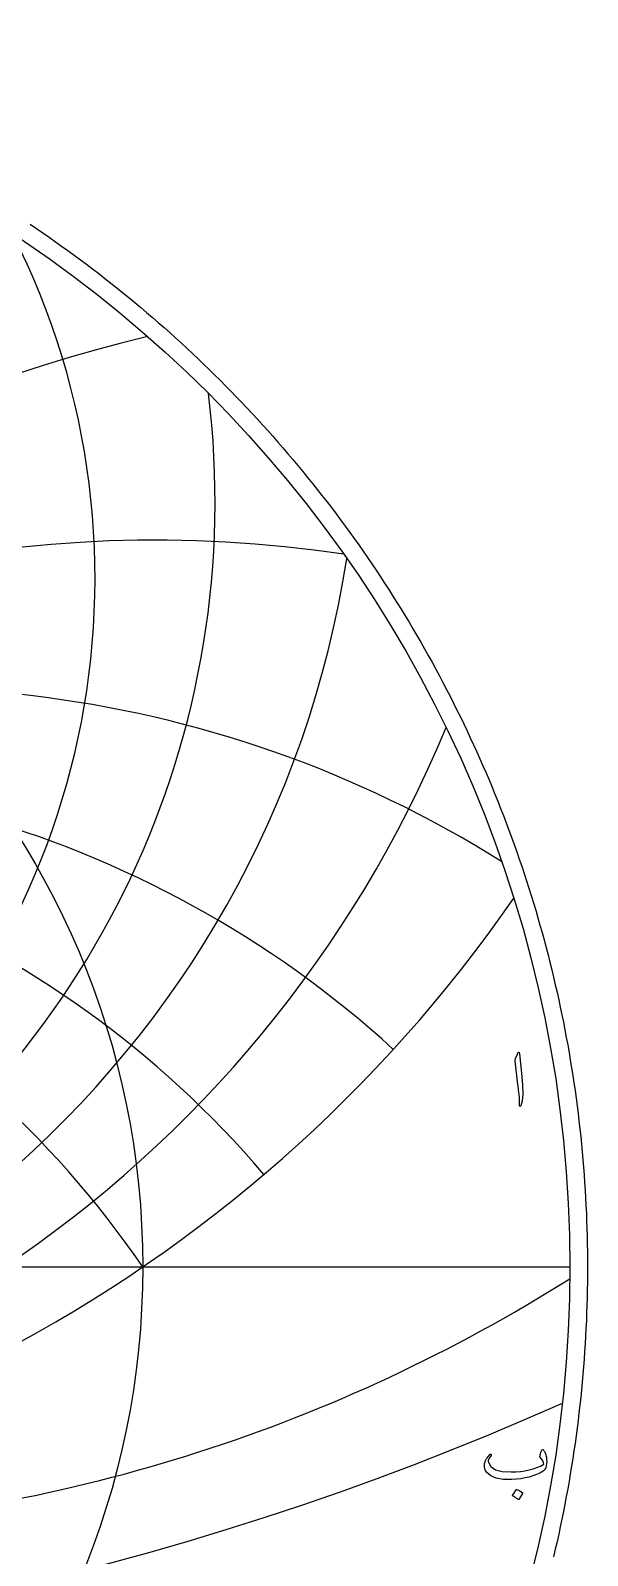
# Model space of a CAD drawing. Header units: millimetres. Extents: x -62 to 62, y -62 to 63.
# Drawn here: x 34.3 to 61.6, y -14.2 to 60.8 of the extents above; entities that cross this region are included whole.
import ezdxf

# ---------------------------------------------------------------- set-up
doc = ezdxf.new("R2010")
doc.units = ezdxf.units.MM
for name, color, linetype in [('CUT_OUTER', 1, 'Continuous'), ('ENGRAVE', 7, 'Continuous'), ('ENGRAVE_FINE', 8, 'Continuous'), ('TEXT', 5, 'Continuous')]:
    doc.layers.add(name, color=color, linetype=linetype)

msp = doc.modelspace()

# ---------------------------------------------------------------- linework, layer by layer
at = {"layer": 'CUT_OUTER'}
msp.add_lwpolyline([(34.2301, 51.2289), (34.5438, 51.0179), (34.8562, 50.805), (35.1672, 50.5902), (35.477, 50.3734), (35.7854, 50.1548), (36.0925, 49.9343), (36.3982, 49.7119), (36.7025, 49.4876), (37.0055, 49.2615), (37.307, 49.0335), (37.6072, 48.8037), (37.906, 48.572), (38.2033, 48.3385), (38.4992, 48.1032), (38.7936, 47.866), (39.0866, 47.6271), (39.3781, 47.3864), (39.6681, 47.1439), (39.9566, 46.8996), (40.2436, 46.6535), (40.5291, 46.4057), (40.8131, 46.1562), (41.0955, 45.9049), (41.3764, 45.6519), (41.6558, 45.3971), (41.9335, 45.1407), (42.2097, 44.8825), (42.4843, 44.6227), (42.7573, 44.3612), (43.0287, 44.098), (43.2985, 43.8331), (43.5666, 43.5666), (43.8331, 43.2985), (44.098, 43.0287), (44.3612, 42.7573), (44.6227, 42.4843), (44.8825, 42.2097), (45.1407, 41.9335), (45.3971, 41.6558), (45.6519, 41.3764), (45.9049, 41.0955), (46.1562, 40.8131), (46.4057, 40.5291), (46.6535, 40.2436), (46.8996, 39.9566), (47.1439, 39.6681), (47.3864, 39.3781), (47.6271, 39.0866), (47.866, 38.7936), (48.1032, 38.4992), (48.3385, 38.2033), (48.572, 37.906), (48.8037, 37.6072), (49.0335, 37.307), (49.2615, 37.0055), (49.4876, 36.7025), (49.7119, 36.3982), (49.9343, 36.0925), (50.1548, 35.7854), (50.3734, 35.477), (50.5902, 35.1672), (50.805, 34.8562), (51.0179, 34.5438), (51.2289, 34.2301), (51.438, 33.9151), (51.6451, 33.5988), (51.8503, 33.2813), (52.0535, 32.9625), (52.2548, 32.6425), (52.4541, 32.3213), (52.6515, 31.9988), (52.8468, 31.6752), (53.0402, 31.3503), (53.2315, 31.0243), (53.4209, 30.6971), (53.6082, 30.3687), (53.7936, 30.0392), (53.9769, 29.7085), (54.1581, 29.3768), (54.3374, 29.0439), (54.5146, 28.71), (54.6897, 28.3749), (54.8628, 28.0388), (55.0338, 27.7017), (55.2027, 27.3635), (55.3696, 27.0242), (55.5344, 26.684), (55.697, 26.3427), (55.8576, 26.0005), (56.0161, 25.6573), (56.1725, 25.3131), (56.3267, 24.9679), (56.4789, 24.6218), (56.6289, 24.2748), (56.7768, 23.9269), (56.9225, 23.5781), (57.0661, 23.2284), (57.2076, 22.8778), (57.3469, 22.5263), (57.484, 22.174), (57.619, 21.8209), (57.7518, 21.4669), (57.8824, 21.1122), (58.0109, 20.7566), (58.1372, 20.4003), (58.2612, 20.0432), (58.3831, 19.6853), (58.5028, 19.3267), (58.6203, 18.9674), (58.7356, 18.6073), (58.8486, 18.2466), (58.9595, 17.8852), (59.0681, 17.5231), (59.1745, 17.1603), (59.2787, 16.7969), (59.3807, 16.4328), (59.4804, 16.0682), (59.5778, 15.7029), (59.6731, 15.3371), (59.7661, 14.9706), (59.8568, 14.6036), (59.9453, 14.2361), (60.0315, 13.868), (60.1154, 13.4994), (60.1971, 13.1303), (60.2766, 12.7606), (60.3537, 12.3906), (60.4286, 12.02), (60.5012, 11.649), (60.5716, 11.2775), (60.6396, 10.9057), (60.7054, 10.5334), (60.7689, 10.1607), (60.8301, 9.7876), (60.889, 9.4142), (60.9456, 9.0404), (61, 8.6663), (61.052, 8.2919), (61.1017, 7.9171), (61.1491, 7.542), (61.1943, 7.1667), (61.2371, 6.7911), (61.2776, 6.4152), (61.3158, 6.0391), (61.3517, 5.6627), (61.3853, 5.2862), (61.4166, 4.9094), (61.4456, 4.5325), (61.4722, 4.1554), (61.4966, 3.7781), (61.5186, 3.4007), (61.5383, 3.0232), (61.5557, 2.6455), (61.5708, 2.2678), (61.5835, 1.89), (61.5939, 1.512), (61.6021, 1.1341), (61.6079, 0.7561), (61.6113, 0.378), (61.6125, 0), (61.6113, -0.378), (61.6079, -0.7561), (61.6021, -1.1341), (61.5939, -1.512), (61.5835, -1.89), (61.5708, -2.2678), (61.5557, -2.6455), (61.5383, -3.0232), (61.5186, -3.4007), (61.4966, -3.7781), (61.4722, -4.1554), (61.4456, -4.5325), (61.4166, -4.9094), (61.3853, -5.2862), (61.3517, -5.6627), (61.3158, -6.0391), (61.2776, -6.4152), (61.2371, -6.7911), (61.1943, -7.1667), (61.1491, -7.542), (61.1017, -7.9171), (61.052, -8.2919), (61, -8.6663), (60.9456, -9.0404), (60.889, -9.4142), (60.8301, -9.7876), (60.7689, -10.1607), (60.7054, -10.5334), (60.6396, -10.9057), (60.5716, -11.2775), (60.5012, -11.649), (60.4286, -12.02), (60.3537, -12.3906), (60.2766, -12.7606), (60.1971, -13.1303), (60.1154, -13.4994), (60.0315, -13.868), (59.9453, -14.2361)], dxfattribs=at)
at = {"layer": 'ENGRAVE'}
msp.add_lwpolyline([(-60.75, 0), (60.75, 0)], dxfattribs=at)
for radius in [60.75, 39.7663]:
    msp.add_circle((0, 0), radius, dxfattribs=at)
for centre, radius, start, end in [((0, 33.8275), 37.4232, 153.093423, 26.906577), ((0, 37.6139), 43.3207, 172.966193, 7.033807), ((0, 42.5406), 50.3905, 188.833037, 351.166963), ((0, 49.1191), 59.1569, 202.475566, 337.524434), ((0, -27.1606), 48.1566, 34.333333, 145.666667), ((0, -27.1606), 48.1566, 34.333333, 145.666667), ((0, 58.2224), 70.5068, 214.671368, 325.328632), ((17.9982, 67.1703), 80.1071, 273.340261, 302.252298)]:
    msp.add_arc(centre, radius, start, end, dxfattribs=at)
at = {"layer": 'ENGRAVE_FINE'}
for centre, radius, start, end in [((57.3908, -27.1606), 74.9184, 103.414516, 167.169713), ((57.3908, -27.1606), 74.9184, 103.414516, 167.169713), ((40.4082, -27.1606), 62.864, 81.556343, 163.605961), ((40.4082, -27.1606), 62.864, 81.556343, 163.605961), ((27.8032, -27.1606), 55.6065, 57.853014, 159.775052), ((27.8032, -27.1606), 55.6065, 57.853014, 159.775052), ((17.5276, -27.1606), 51.2472, 47.611779, 155.589439), ((17.5276, -27.1606), 51.2472, 47.611779, 155.589439), ((8.4913, -27.1606), 48.8995, 40.422341, 150.936392), ((8.4913, -27.1606), 48.8995, 40.422341, 150.936392), ((0, 128.7811), 148.3198, 245.977512, 294.022488)]:
    msp.add_arc(centre, radius, start, end, dxfattribs=at)
at = {"layer": 'TEXT'}
for points in [[(58.1745, 10.458), (58.2111, 10.5289), (58.2406, 10.5538), (58.2629, 10.5327), (58.278, 10.4657), (58.3661, 9.5268), (58.4186, 8.9505), (58.4303, 8.4901), (58.4013, 8.1457), (58.3316, 7.9172), (58.3189, 7.8985), (58.3077, 7.8885), (58.2979, 7.887), (58.2895, 7.8942), (58.2828, 7.9055), (58.278, 7.9201), (58.2751, 7.938), (58.2741, 7.9594), (58.2741, 8.1253), (58.2665, 8.3014), (58.2511, 8.4875), (58.2282, 8.6837), (58.2231, 8.7349), (58.208, 8.8734), (58.1829, 9.099), (58.1477, 9.4118), (58.0634, 10.1054), (58.0614, 10.1423), (58.0634, 10.1763), (58.0691, 10.2075), (58.0787, 10.2357)], [(59.4473, -8.9948), (59.4731, -9.0272), (59.4967, -9.0629), (59.5181, -9.1019), (59.5374, -9.1443), (59.5545, -9.1898), (59.5695, -9.2382), (59.5823, -9.2894), (59.5929, -9.3436), (59.6068, -9.4523), (59.6102, -9.5601), (59.603, -9.6669), (59.5853, -9.7728), (59.5585, -9.8671), (59.524, -9.9433), (59.4818, -10.0013), (59.432, -10.041), (59.2739, -10.1246), (59.1063, -10.1991), (58.929, -10.2645), (58.7422, -10.3208), (58.5458, -10.3675), (58.3398, -10.4041), (58.1242, -10.4307), (57.8991, -10.4473), (57.4771, -10.4429), (57.1307, -10.384), (56.8601, -10.2705), (56.6651, -10.1024), (56.5851, -9.9709), (56.5482, -9.8293), (56.5544, -9.6777), (56.6038, -9.516), (56.6204, -9.4812), (56.6397, -9.4456), (56.6616, -9.4093), (56.6862, -9.3723), (56.7134, -9.3346), (56.7432, -9.2961), (56.7756, -9.257), (56.8107, -9.2171), (56.8225, -9.2058), (56.8347, -9.1989), (56.8474, -9.1963), (56.8605, -9.1979), (56.8694, -9.2013), (56.8768, -9.2075), (56.8828, -9.2166), (56.8874, -9.2286), (56.8895, -9.2399), (56.8883, -9.2506), (56.8838, -9.2609), (56.8759, -9.2708), (56.8431, -9.3098), (56.8136, -9.3503), (56.7875, -9.3922), (56.7647, -9.4355), (56.7492, -9.477), (56.7408, -9.517), (56.7396, -9.5555), (56.7456, -9.5927), (56.8653, -9.8094), (57.0905, -9.9615), (57.421, -10.0489), (57.8569, -10.0717), (58.0966, -10.0625), (58.325, -10.0425), (58.5421, -10.0117), (58.7479, -9.9701), (58.9428, -9.9178), (59.1269, -9.8547), (59.3001, -9.7808), (59.4627, -9.6961), (59.4468, -9.6171), (59.4109, -9.5294), (59.3549, -9.4331), (59.2787, -9.3282), (59.2763, -9.3182), (59.2768, -9.2995), (59.2801, -9.2722), (59.2864, -9.2363), (59.288, -9.2327), (59.2892, -9.2296), (59.29, -9.2269), (59.2902, -9.2248), (59.3027, -9.1759), (59.3209, -9.1213), (59.3448, -9.0609), (59.3745, -8.9948), (59.3877, -8.9747), (59.4042, -8.968), (59.4241, -8.9747), (59.4473, -8.9948)], [(58.1099, -10.9455), (58.1147, -10.9407), (58.1214, -10.9378), (58.13, -10.9368), (58.1405, -10.9378), (58.215, -10.968), (58.2852, -11.0049), (58.3511, -11.0484), (58.4126, -11.0987), (58.4186, -11.1064), (58.4212, -11.1141), (58.4205, -11.1217), (58.4164, -11.1294), (58.2363, -11.4207), (58.2296, -11.4276), (58.221, -11.4293), (58.2105, -11.4257), (58.198, -11.4168), (58.1872, -11.4092), (58.1702, -11.3977), (58.147, -11.3823), (58.1175, -11.3632), (58.0814, -11.3402), (58.038, -11.3133), (57.9875, -11.2827), (57.9297, -11.2482), (57.9221, -11.2425), (57.9183, -11.2367), (57.9183, -11.231), (57.9221, -11.2252)]]:
    msp.add_lwpolyline(points, close=True, dxfattribs=at)

doc.saveas('drawing.dxf')
